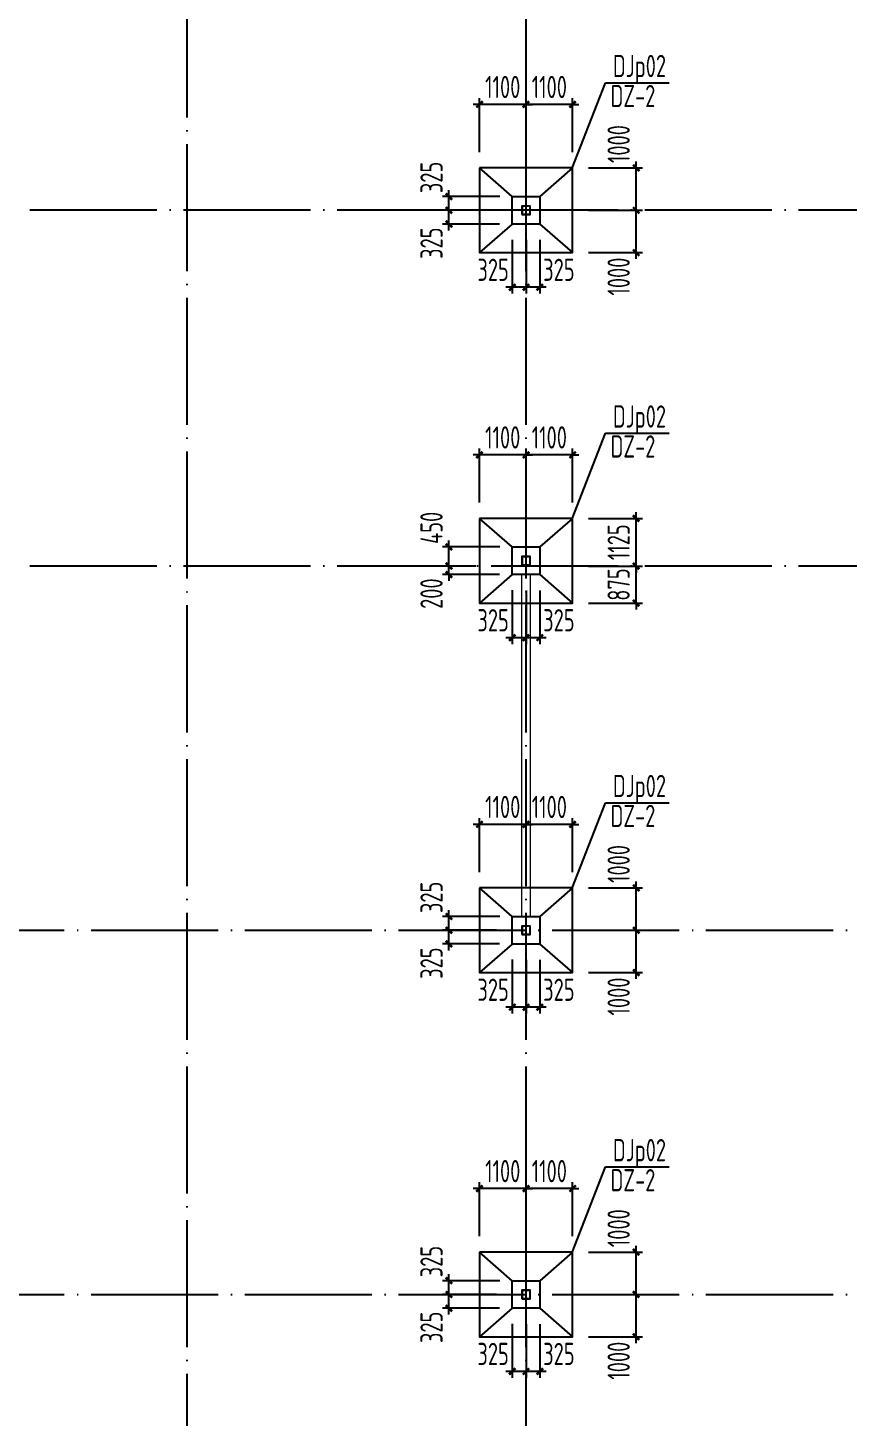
# Model space of a CAD drawing. Extents: x 899043 to 2598688, y -137197 to 211789.
# Drawn here: x 1147044 to 1166415, y 104652 to 137461 of the extents above; entities that cross this region are included whole.
import ezdxf

# ---------------------------------------------------------------- set-up
doc = ezdxf.new("R2010")
doc.units = 0
doc.header["$LTSCALE"] = 1500
doc.header["$MEASUREMENT"] = 0
doc.linetypes.add('DOTE', pattern=[2.42, 2, -0.2, 0.02, -0.2])
for name, color, linetype in [('AXIS', 3, 'Continuous'), ('BASE', 7, 'Continuous'), ('BASE_DIM', 3, 'Continuous'), ('BASE_NUM', 7, 'Continuous'), ('BASE_TEXT', 7, 'Continuous'), ('DIM', 3, 'Continuous'), ('M_Prof', 2, 'Continuous')]:
    doc.layers.add(name, color=color, linetype=linetype)
doc.layers.add('钢板标注', color=9, linetype='Continuous', lineweight=18)
doc.styles.add('TSSD_Dimension', font='Tssdeng.shx', dxfattribs={"width": 0.7, "bigfont": 'hztxt.shx'})
doc.styles.add('TSSD_Label', font='Tssdeng.shx', dxfattribs={"width": 0.7, "bigfont": 'hztxt.shx'})
doc.dimstyles.new('TSSD_150_150', dxfattribs={"dimtxt": 525, "dimasz": 150, "dimexe": 150, "dimexo": 375, "dimgap": 150, "dimtad": 1, "dimdec": 0, "dimzin": 0, "dimdsep": 46, "dimtxsty": 'TSSD_Dimension', "dimblk": 'ARCHTICK', "dimblk1": 'ARCHTICK', "dimblk2": 'ARCHTICK', "dimcen": 0, "dimdle": 150, "dimclrt": 7, "dimadec": 0, "dimazin": 0, "dimtfac": 1, "dimtdec": 0, "dimtix": 1, "dimtmove": 2, "dimatfit": 3, "dimfxl": 0, "dimtolj": 1, "dimtzin": 0, "dimarcsym": 0})

# ---------------------------------------------------------------- blocks, each defined once
blk = doc.blocks.new('A$C5AF141BB')
at = {"layer": 'AXIS', "color": 253, "linetype": 'DOTE'}
for p, q in [((8000, -5247.5), (8000, 123526.9)), ((16000, -5247.5), (16000, 123526.9)), ((36323.2, 94200), (-26941.1, 94200)), ((36323.2, 85800), (-26941.1, 85800)), ((-26941.1, 77200), (36323.2, 77200)), ((-26941.1, 68600), (36323.2, 68600))]:
    blk.add_line(p, q, dxfattribs=at)
blk = doc.blocks.new('A$C0BB32EA6')
at = {"layer": 'M_Prof'}
for points in [[(37900, -25300), (38100, -25300), (38100, -25100), (37900, -25100)], [(37906, -25294), (38094, -25294), (38094, -25106), (37906, -25106)], [(37900, -33575), (38100, -33575), (38100, -33375), (37900, -33375)], [(37906, -33569), (38094, -33569), (38094, -33381), (37906, -33381)], [(37900, -42300), (38100, -42300), (38100, -42100), (37900, -42100)], [(37906, -42294), (38094, -42294), (38094, -42106), (37906, -42106)], [(37900, -50900), (38100, -50900), (38100, -50700), (37900, -50700)], [(37906, -50894), (38094, -50894), (38094, -50706), (37906, -50706)]]:
    blk.add_lwpolyline(points, close=True, dxfattribs=at)
blk = doc.blocks.new('A$C2EA612DB')
at = {"layer": 'M_Prof'}
for points in [[(-16100, 85465), (-15900, 85465), (-15900, 85665), (-16100, 85665)], [(-16094, 85471), (-15906, 85471), (-15906, 85659), (-16094, 85659)]]:
    blk.add_lwpolyline(points, close=True, dxfattribs=at)
blk.add_blockref('A$C0BB32EA6', (-54000, 110765), dxfattribs=at)
blk = doc.blocks.new('_ArchTick')
at = {"color": 0, "linetype": 'ByBlock', "const_width": 0.4}
blk.add_lwpolyline([(-0.5, -0.5), (0.5, 0.5)], dxfattribs=at)
blk = doc.blocks.new('*D1493')
at = {"layer": 'BASE_DIM', "color": 0, "lineweight": -2}
for p, q in [((1158808, 135651), (1158658, 135651)), ((1158808, 134526), (1158808, 135801)), ((1159908, 135651), (1158808, 135651)), ((1159908, 134526), (1159908, 135801)), ((1159908, 135651), (1160058, 135651))]:
    blk.add_line(p, q, dxfattribs=at)
at = {"layer": 'Defpoints', "color": 0}
for p in [(1158808, 135651), (1158808, 134151), (1159908, 134151)]:
    blk.add_point(p, dxfattribs=at)
at = {"layer": 'BASE_DIM', "color": 0, "lineweight": -2, "xscale": 150, "yscale": 150, "zscale": 150}
for p, rotation in [((1158808, 135651), 359.9999997668615), ((1159908, 135651), 179.9999997668616)]:
    blk.add_blockref('_ArchTick', p, dxfattribs=dict(at, rotation=rotation))
at = {"layer": 'BASE_DIM', "color": 7, "insert": (1159358, 136063), "char_height": 525, "attachment_point": 5, "rotation": 360, "style": 'TSSD_Dimension'}
blk.add_mtext('\\A1;1100', dxfattribs=at)
blk = doc.blocks.new('*D1494')
at = {"layer": 'BASE_DIM', "color": 0, "lineweight": -2}
for p, q in [((1157708, 135651), (1157558, 135651)), ((1157708, 134526), (1157708, 135801)), ((1158808, 135651), (1157708, 135651)), ((1158808, 134526), (1158808, 135801)), ((1158808, 135651), (1158958, 135651))]:
    blk.add_line(p, q, dxfattribs=at)
at = {"layer": 'Defpoints', "color": 0}
for p in [(1157708, 135651), (1157708, 134151), (1158808, 134151)]:
    blk.add_point(p, dxfattribs=at)
at = {"layer": 'BASE_DIM', "color": 0, "lineweight": -2, "xscale": 150, "yscale": 150, "zscale": 150}
for p, rotation in [((1157708, 135651), 359.9999997668494), ((1158808, 135651), 179.9999997668494)]:
    blk.add_blockref('_ArchTick', p, dxfattribs=dict(at, rotation=rotation))
at = {"layer": 'BASE_DIM', "color": 7, "insert": (1158258, 136063), "char_height": 525, "attachment_point": 5, "rotation": 360, "style": 'TSSD_Dimension'}
blk.add_mtext('\\A1;1100', dxfattribs=at)
blk = doc.blocks.new('*D1495')
at = {"layer": 'BASE_DIM', "color": 0, "lineweight": -2}
for p, q in [((1161408, 132001), (1161408, 133301)), ((1160283, 133151), (1161558, 133151)), ((1160283, 132151), (1161558, 132151))]:
    blk.add_line(p, q, dxfattribs=at)
at = {"layer": 'Defpoints', "color": 0}
for p in [(1159908, 133151), (1161408, 133151), (1159908, 132151)]:
    blk.add_point(p, dxfattribs=at)
at = {"layer": 'BASE_DIM', "color": 0, "lineweight": -2, "xscale": 150, "yscale": 150, "zscale": 150}
for p, rotation in [((1161408, 133151), 90), ((1161408, 132151), 270)]:
    blk.add_blockref('_ArchTick', p, dxfattribs=dict(at, rotation=rotation))
at = {"layer": 'BASE_DIM', "color": 7, "insert": (1160995, 131586), "char_height": 525, "attachment_point": 5, "rotation": 90, "style": 'TSSD_Dimension'}
blk.add_mtext('\\A1;1000', dxfattribs=at)
blk = doc.blocks.new('*D1496')
at = {"layer": 'BASE_DIM', "color": 0, "lineweight": -2}
for p, q in [((1161408, 133001), (1161408, 134301)), ((1160283, 134151), (1161558, 134151)), ((1160283, 133151), (1161558, 133151))]:
    blk.add_line(p, q, dxfattribs=at)
at = {"layer": 'Defpoints', "color": 0}
for p in [(1159908, 134151), (1161408, 134151), (1159908, 133151)]:
    blk.add_point(p, dxfattribs=at)
at = {"layer": 'BASE_DIM', "color": 0, "lineweight": -2, "xscale": 150, "yscale": 150, "zscale": 150}
for p, rotation in [((1161408, 134151), 90), ((1161408, 133151), 270)]:
    blk.add_blockref('_ArchTick', p, dxfattribs=dict(at, rotation=rotation))
at = {"layer": 'BASE_DIM', "color": 7, "insert": (1160995, 134715), "char_height": 525, "attachment_point": 5, "rotation": 90, "style": 'TSSD_Dimension'}
blk.add_mtext('\\A1;1000', dxfattribs=at)
blk = doc.blocks.new('*D1497')
at = {"layer": 'Defpoints', "color": 0}
for p in [(1158808, 132826), (1159133, 132826), (1158808, 131333)]:
    blk.add_point(p, dxfattribs=at)
at = {"layer": 'DIM', "color": 0, "lineweight": -2}
for p, q in [((1158808, 132451), (1158808, 131183)), ((1159133, 132451), (1159133, 131183)), ((1159283, 131333), (1158658, 131333))]:
    blk.add_line(p, q, dxfattribs=at)
at = {"layer": 'DIM', "color": 0, "lineweight": -2, "xscale": 150, "yscale": 150, "zscale": 150}
for p, rotation in [((1158808, 131333), 179.9999997732164), ((1159133, 131333), 359.9999997732164)]:
    blk.add_blockref('_ArchTick', p, dxfattribs=dict(at, rotation=rotation))
at = {"layer": 'DIM', "color": 7, "insert": (1159584, 131746), "char_height": 525, "attachment_point": 5, "rotation": 360, "style": 'TSSD_Dimension'}
blk.add_mtext('\\A1;325', dxfattribs=at)
blk = doc.blocks.new('*D1498')
at = {"layer": 'Defpoints', "color": 0}
for p in [(1158483, 132831), (1158808, 132826), (1158483, 131333)]:
    blk.add_point(p, dxfattribs=at)
at = {"layer": 'DIM', "color": 0, "lineweight": -2}
for p, q in [((1158483, 132456), (1158483, 131183)), ((1158808, 132451), (1158808, 131183)), ((1158958, 131333), (1158333, 131333))]:
    blk.add_line(p, q, dxfattribs=at)
at = {"layer": 'DIM', "color": 0, "lineweight": -2, "xscale": 150, "yscale": 150, "zscale": 150}
for p, rotation in [((1158483, 131333), 179.9999997732164), ((1158808, 131333), 359.9999997732164)]:
    blk.add_blockref('_ArchTick', p, dxfattribs=dict(at, rotation=rotation))
at = {"layer": 'DIM', "color": 7, "insert": (1158031, 131746), "char_height": 525, "attachment_point": 5, "rotation": 360, "style": 'TSSD_Dimension'}
blk.add_mtext('\\A1;325', dxfattribs=at)
blk = doc.blocks.new('*D1499')
at = {"layer": 'Defpoints', "color": 0}
for p in [(1156988, 133151), (1158483, 133151), (1158560, 132826)]:
    blk.add_point(p, dxfattribs=at)
at = {"layer": 'DIM', "color": 0, "lineweight": -2}
for p, q in [((1156988, 132676), (1156988, 133301)), ((1158108, 133151), (1156838, 133151)), ((1158185, 132826), (1156838, 132826))]:
    blk.add_line(p, q, dxfattribs=at)
at = {"layer": 'DIM', "color": 0, "lineweight": -2, "xscale": 150, "yscale": 150, "zscale": 150}
for p, rotation in [((1156988, 133151), 90), ((1156988, 132826), 270)]:
    blk.add_blockref('_ArchTick', p, dxfattribs=dict(at, rotation=rotation))
at = {"layer": 'DIM', "color": 7, "insert": (1156576, 132374), "char_height": 525, "attachment_point": 5, "rotation": 90, "style": 'TSSD_Dimension'}
blk.add_mtext('\\A1;325', dxfattribs=at)
blk = doc.blocks.new('*D1500')
at = {"layer": 'Defpoints', "color": 0}
for p in [(1156988, 133476), (1158561, 133476), (1158483, 133151)]:
    blk.add_point(p, dxfattribs=at)
at = {"layer": 'DIM', "color": 0, "lineweight": -2}
for p, q in [((1156988, 133001), (1156988, 133626)), ((1158186, 133476), (1156838, 133476)), ((1158108, 133151), (1156838, 133151))]:
    blk.add_line(p, q, dxfattribs=at)
at = {"layer": 'DIM', "color": 0, "lineweight": -2, "xscale": 150, "yscale": 150, "zscale": 150}
for p, rotation in [((1156988, 133476), 90), ((1156988, 133151), 270)]:
    blk.add_blockref('_ArchTick', p, dxfattribs=dict(at, rotation=rotation))
at = {"layer": 'DIM', "color": 7, "insert": (1156576, 133927), "char_height": 525, "attachment_point": 5, "rotation": 90, "style": 'TSSD_Dimension'}
blk.add_mtext('\\A1;325', dxfattribs=at)
blk = doc.blocks.new('*D1453')
at = {"layer": 'BASE_DIM', "color": 0, "lineweight": -2}
for p, q in [((1158808, 127376), (1158658, 127376)), ((1158808, 126251), (1158808, 127526)), ((1159908, 127376), (1158808, 127376)), ((1159908, 126251), (1159908, 127526)), ((1159908, 127376), (1160058, 127376))]:
    blk.add_line(p, q, dxfattribs=at)
at = {"layer": 'Defpoints', "color": 0}
for p in [(1158808, 127376), (1158808, 125876), (1159908, 125876)]:
    blk.add_point(p, dxfattribs=at)
at = {"layer": 'BASE_DIM', "color": 0, "lineweight": -2, "xscale": 150, "yscale": 150, "zscale": 150}
for p, rotation in [((1158808, 127376), 359.9999997668615), ((1159908, 127376), 179.9999997668616)]:
    blk.add_blockref('_ArchTick', p, dxfattribs=dict(at, rotation=rotation))
at = {"layer": 'BASE_DIM', "color": 7, "insert": (1159358, 127788), "char_height": 525, "attachment_point": 5, "rotation": 360, "style": 'TSSD_Dimension'}
blk.add_mtext('\\A1;1100', dxfattribs=at)
blk = doc.blocks.new('*D1454')
at = {"layer": 'BASE_DIM', "color": 0, "lineweight": -2}
for p, q in [((1157708, 127376), (1157558, 127376)), ((1157708, 126251), (1157708, 127526)), ((1158808, 127376), (1157708, 127376)), ((1158808, 126251), (1158808, 127526)), ((1158808, 127376), (1158958, 127376))]:
    blk.add_line(p, q, dxfattribs=at)
at = {"layer": 'Defpoints', "color": 0}
for p in [(1157708, 127376), (1157708, 125876), (1158808, 125876)]:
    blk.add_point(p, dxfattribs=at)
at = {"layer": 'BASE_DIM', "color": 0, "lineweight": -2, "xscale": 150, "yscale": 150, "zscale": 150}
for p, rotation in [((1157708, 127376), 359.9999997668494), ((1158808, 127376), 179.9999997668494)]:
    blk.add_blockref('_ArchTick', p, dxfattribs=dict(at, rotation=rotation))
at = {"layer": 'BASE_DIM', "color": 7, "insert": (1158258, 127788), "char_height": 525, "attachment_point": 5, "rotation": 360, "style": 'TSSD_Dimension'}
blk.add_mtext('\\A1;1100', dxfattribs=at)
blk = doc.blocks.new('*D1455')
at = {"layer": 'BASE_DIM', "color": 0, "lineweight": -2}
for p, q in [((1160283, 124751), (1161558, 124751)), ((1161408, 124751), (1161408, 124901)), ((1161408, 123876), (1161408, 124751)), ((1160283, 123876), (1161558, 123876)), ((1161408, 123876), (1161408, 123726))]:
    blk.add_line(p, q, dxfattribs=at)
at = {"layer": 'Defpoints', "color": 0}
for p in [(1159908, 124751), (1161408, 124751), (1159908, 123876)]:
    blk.add_point(p, dxfattribs=at)
at = {"layer": 'BASE_DIM', "color": 0, "lineweight": -2, "xscale": 150, "yscale": 150, "zscale": 150}
for p, rotation in [((1161408, 124751), 270), ((1161408, 123876), 90)]:
    blk.add_blockref('_ArchTick', p, dxfattribs=dict(at, rotation=rotation))
at = {"layer": 'BASE_DIM', "color": 7, "insert": (1160995, 124313), "char_height": 525, "attachment_point": 5, "rotation": 90, "style": 'TSSD_Dimension'}
blk.add_mtext('\\A1;875', dxfattribs=at)
blk = doc.blocks.new('*D1456')
at = {"layer": 'BASE_DIM', "color": 0, "lineweight": -2}
for p, q in [((1161408, 125876), (1161408, 126026)), ((1160283, 125876), (1161558, 125876)), ((1161408, 124751), (1161408, 125876)), ((1160283, 124751), (1161558, 124751)), ((1161408, 124751), (1161408, 124601))]:
    blk.add_line(p, q, dxfattribs=at)
at = {"layer": 'Defpoints', "color": 0}
for p in [(1159908, 125876), (1161408, 125876), (1159908, 124751)]:
    blk.add_point(p, dxfattribs=at)
at = {"layer": 'BASE_DIM', "color": 0, "lineweight": -2, "xscale": 150, "yscale": 150, "zscale": 150}
for p, rotation in [((1161408, 125876), 270), ((1161408, 124751), 90)]:
    blk.add_blockref('_ArchTick', p, dxfattribs=dict(at, rotation=rotation))
at = {"layer": 'BASE_DIM', "color": 7, "insert": (1160995, 125313), "char_height": 525, "attachment_point": 5, "rotation": 90, "style": 'TSSD_Dimension'}
blk.add_mtext('\\A1;1125', dxfattribs=at)
blk = doc.blocks.new('*D1457')
at = {"layer": 'Defpoints', "color": 0}
for p in [(1158808, 124551), (1159133, 124551), (1158808, 123058)]:
    blk.add_point(p, dxfattribs=at)
at = {"layer": 'DIM', "color": 0, "lineweight": -2}
for p, q in [((1158808, 124176), (1158808, 122908)), ((1159133, 124176), (1159133, 122908)), ((1159283, 123058), (1158658, 123058))]:
    blk.add_line(p, q, dxfattribs=at)
at = {"layer": 'DIM', "color": 0, "lineweight": -2, "xscale": 150, "yscale": 150, "zscale": 150}
for p, rotation in [((1158808, 123058), 179.9999997732164), ((1159133, 123058), 359.9999997732164)]:
    blk.add_blockref('_ArchTick', p, dxfattribs=dict(at, rotation=rotation))
at = {"layer": 'DIM', "color": 7, "insert": (1159584, 123471), "char_height": 525, "attachment_point": 5, "rotation": 360, "style": 'TSSD_Dimension'}
blk.add_mtext('\\A1;325', dxfattribs=at)
blk = doc.blocks.new('*D1458')
at = {"layer": 'Defpoints', "color": 0}
for p in [(1158483, 124556), (1158808, 124551), (1158483, 123058)]:
    blk.add_point(p, dxfattribs=at)
at = {"layer": 'DIM', "color": 0, "lineweight": -2}
for p, q in [((1158483, 124181), (1158483, 122908)), ((1158808, 124176), (1158808, 122908)), ((1158958, 123058), (1158333, 123058))]:
    blk.add_line(p, q, dxfattribs=at)
at = {"layer": 'DIM', "color": 0, "lineweight": -2, "xscale": 150, "yscale": 150, "zscale": 150}
for p, rotation in [((1158483, 123058), 179.9999997732164), ((1158808, 123058), 359.9999997732164)]:
    blk.add_blockref('_ArchTick', p, dxfattribs=dict(at, rotation=rotation))
at = {"layer": 'DIM', "color": 7, "insert": (1158031, 123471), "char_height": 525, "attachment_point": 5, "rotation": 360, "style": 'TSSD_Dimension'}
blk.add_mtext('\\A1;325', dxfattribs=at)
blk = doc.blocks.new('*D1459')
at = {"layer": 'Defpoints', "color": 0}
for p in [(1156988, 124751), (1158009, 124751), (1158560, 124551)]:
    blk.add_point(p, dxfattribs=at)
at = {"layer": 'DIM', "color": 0, "lineweight": -2}
for p, q in [((1157634, 124751), (1156838, 124751)), ((1156988, 124751), (1156988, 124901)), ((1156988, 124551), (1156988, 124751)), ((1158185, 124551), (1156838, 124551)), ((1156988, 124551), (1156988, 124401))]:
    blk.add_line(p, q, dxfattribs=at)
at = {"layer": 'DIM', "color": 0, "lineweight": -2, "xscale": 150, "yscale": 150, "zscale": 150}
for p, rotation in [((1156988, 124751), 270), ((1156988, 124551), 90)]:
    blk.add_blockref('_ArchTick', p, dxfattribs=dict(at, rotation=rotation))
at = {"layer": 'DIM', "color": 7, "insert": (1156576, 124099), "char_height": 525, "attachment_point": 5, "rotation": 90, "style": 'TSSD_Dimension'}
blk.add_mtext('\\A1;200', dxfattribs=at)
blk = doc.blocks.new('*D1460')
at = {"layer": 'Defpoints', "color": 0}
for p in [(1156988, 125201), (1158561, 125201), (1158009, 124751)]:
    blk.add_point(p, dxfattribs=at)
at = {"layer": 'DIM', "color": 0, "lineweight": -2}
for p, q in [((1156988, 124601), (1156988, 125351)), ((1158186, 125201), (1156838, 125201)), ((1157634, 124751), (1156838, 124751))]:
    blk.add_line(p, q, dxfattribs=at)
at = {"layer": 'DIM', "color": 0, "lineweight": -2, "xscale": 150, "yscale": 150, "zscale": 150}
for p, rotation in [((1156988, 125201), 90), ((1156988, 124751), 270)]:
    blk.add_blockref('_ArchTick', p, dxfattribs=dict(at, rotation=rotation))
at = {"layer": 'DIM', "color": 7, "insert": (1156576, 125652), "char_height": 525, "attachment_point": 5, "rotation": 90, "style": 'TSSD_Dimension'}
blk.add_mtext('\\A1;450', dxfattribs=at)
blk = doc.blocks.new('*D1409')
at = {"layer": 'BASE_DIM', "color": 0, "lineweight": -2}
for p, q in [((1158808, 117526), (1158808, 118801)), ((1159908, 117526), (1159908, 118801)), ((1158808, 118651), (1158658, 118651)), ((1159908, 118651), (1158808, 118651)), ((1159908, 118651), (1160058, 118651))]:
    blk.add_line(p, q, dxfattribs=at)
at = {"layer": 'Defpoints', "color": 0}
for p in [(1158808, 118651), (1158808, 117151), (1159908, 117151)]:
    blk.add_point(p, dxfattribs=at)
at = {"layer": 'BASE_DIM', "color": 0, "lineweight": -2, "xscale": 150, "yscale": 150, "zscale": 150}
for p, rotation in [((1158808, 118651), 359.9999997668615), ((1159908, 118651), 179.9999997668616)]:
    blk.add_blockref('_ArchTick', p, dxfattribs=dict(at, rotation=rotation))
at = {"layer": 'BASE_DIM', "color": 7, "insert": (1159358, 119063), "char_height": 525, "attachment_point": 5, "rotation": 360, "style": 'TSSD_Dimension'}
blk.add_mtext('\\A1;1100', dxfattribs=at)
blk = doc.blocks.new('*D1410')
at = {"layer": 'BASE_DIM', "color": 0, "lineweight": -2}
for p, q in [((1157708, 117526), (1157708, 118801)), ((1158808, 117526), (1158808, 118801)), ((1157708, 118651), (1157558, 118651)), ((1158808, 118651), (1157708, 118651)), ((1158808, 118651), (1158958, 118651))]:
    blk.add_line(p, q, dxfattribs=at)
at = {"layer": 'Defpoints', "color": 0}
for p in [(1157708, 118651), (1157708, 117151), (1158808, 117151)]:
    blk.add_point(p, dxfattribs=at)
at = {"layer": 'BASE_DIM', "color": 0, "lineweight": -2, "xscale": 150, "yscale": 150, "zscale": 150}
for p, rotation in [((1157708, 118651), 359.9999997668494), ((1158808, 118651), 179.9999997668494)]:
    blk.add_blockref('_ArchTick', p, dxfattribs=dict(at, rotation=rotation))
at = {"layer": 'BASE_DIM', "color": 7, "insert": (1158258, 119063), "char_height": 525, "attachment_point": 5, "rotation": 360, "style": 'TSSD_Dimension'}
blk.add_mtext('\\A1;1100', dxfattribs=at)
blk = doc.blocks.new('*D1411')
at = {"layer": 'BASE_DIM', "color": 0, "lineweight": -2}
for p, q in [((1160283, 116151), (1161558, 116151)), ((1161408, 115001), (1161408, 116301)), ((1160283, 115151), (1161558, 115151))]:
    blk.add_line(p, q, dxfattribs=at)
at = {"layer": 'Defpoints', "color": 0}
for p in [(1159908, 116151), (1161408, 116151), (1159908, 115151)]:
    blk.add_point(p, dxfattribs=at)
at = {"layer": 'BASE_DIM', "color": 0, "lineweight": -2, "xscale": 150, "yscale": 150, "zscale": 150}
for p, rotation in [((1161408, 116151), 90), ((1161408, 115151), 270)]:
    blk.add_blockref('_ArchTick', p, dxfattribs=dict(at, rotation=rotation))
at = {"layer": 'BASE_DIM', "color": 7, "insert": (1160995, 114586), "char_height": 525, "attachment_point": 5, "rotation": 90, "style": 'TSSD_Dimension'}
blk.add_mtext('\\A1;1000', dxfattribs=at)
blk = doc.blocks.new('*D1412')
at = {"layer": 'BASE_DIM', "color": 0, "lineweight": -2}
for p, q in [((1160283, 117151), (1161558, 117151)), ((1161408, 116001), (1161408, 117301)), ((1160283, 116151), (1161558, 116151))]:
    blk.add_line(p, q, dxfattribs=at)
at = {"layer": 'Defpoints', "color": 0}
for p in [(1159908, 117151), (1161408, 117151), (1159908, 116151)]:
    blk.add_point(p, dxfattribs=at)
at = {"layer": 'BASE_DIM', "color": 0, "lineweight": -2, "xscale": 150, "yscale": 150, "zscale": 150}
for p, rotation in [((1161408, 117151), 90), ((1161408, 116151), 270)]:
    blk.add_blockref('_ArchTick', p, dxfattribs=dict(at, rotation=rotation))
at = {"layer": 'BASE_DIM', "color": 7, "insert": (1160995, 117715), "char_height": 525, "attachment_point": 5, "rotation": 90, "style": 'TSSD_Dimension'}
blk.add_mtext('\\A1;1000', dxfattribs=at)
blk = doc.blocks.new('*D1413')
at = {"layer": 'Defpoints', "color": 0}
for p in [(1158808, 115826), (1159133, 115826), (1158808, 114333)]:
    blk.add_point(p, dxfattribs=at)
at = {"layer": 'DIM', "color": 0, "lineweight": -2}
for p, q in [((1158808, 115451), (1158808, 114183)), ((1159133, 115451), (1159133, 114183)), ((1159283, 114333), (1158658, 114333))]:
    blk.add_line(p, q, dxfattribs=at)
at = {"layer": 'DIM', "color": 0, "lineweight": -2, "xscale": 150, "yscale": 150, "zscale": 150}
for p, rotation in [((1158808, 114333), 179.9999997732164), ((1159133, 114333), 359.9999997732164)]:
    blk.add_blockref('_ArchTick', p, dxfattribs=dict(at, rotation=rotation))
at = {"layer": 'DIM', "color": 7, "insert": (1159584, 114746), "char_height": 525, "attachment_point": 5, "rotation": 360, "style": 'TSSD_Dimension'}
blk.add_mtext('\\A1;325', dxfattribs=at)
blk = doc.blocks.new('*D1414')
at = {"layer": 'Defpoints', "color": 0}
for p in [(1158483, 115831), (1158808, 115826), (1158483, 114333)]:
    blk.add_point(p, dxfattribs=at)
at = {"layer": 'DIM', "color": 0, "lineweight": -2}
for p, q in [((1158483, 115456), (1158483, 114183)), ((1158808, 115451), (1158808, 114183)), ((1158958, 114333), (1158333, 114333))]:
    blk.add_line(p, q, dxfattribs=at)
at = {"layer": 'DIM', "color": 0, "lineweight": -2, "xscale": 150, "yscale": 150, "zscale": 150}
for p, rotation in [((1158483, 114333), 179.9999997732164), ((1158808, 114333), 359.9999997732164)]:
    blk.add_blockref('_ArchTick', p, dxfattribs=dict(at, rotation=rotation))
at = {"layer": 'DIM', "color": 7, "insert": (1158031, 114746), "char_height": 525, "attachment_point": 5, "rotation": 360, "style": 'TSSD_Dimension'}
blk.add_mtext('\\A1;325', dxfattribs=at)
blk = doc.blocks.new('*D1415')
at = {"layer": 'Defpoints', "color": 0}
for p in [(1156988, 116151), (1158483, 116151), (1158560, 115826)]:
    blk.add_point(p, dxfattribs=at)
at = {"layer": 'DIM', "color": 0, "lineweight": -2}
for p, q in [((1158108, 116151), (1156838, 116151)), ((1156988, 115676), (1156988, 116301)), ((1158185, 115826), (1156838, 115826))]:
    blk.add_line(p, q, dxfattribs=at)
at = {"layer": 'DIM', "color": 0, "lineweight": -2, "xscale": 150, "yscale": 150, "zscale": 150}
for p, rotation in [((1156988, 116151), 90), ((1156988, 115826), 270)]:
    blk.add_blockref('_ArchTick', p, dxfattribs=dict(at, rotation=rotation))
at = {"layer": 'DIM', "color": 7, "insert": (1156576, 115374), "char_height": 525, "attachment_point": 5, "rotation": 90, "style": 'TSSD_Dimension'}
blk.add_mtext('\\A1;325', dxfattribs=at)
blk = doc.blocks.new('*D1416')
at = {"layer": 'Defpoints', "color": 0}
for p in [(1156988, 116476), (1158561, 116476), (1158483, 116151)]:
    blk.add_point(p, dxfattribs=at)
at = {"layer": 'DIM', "color": 0, "lineweight": -2}
for p, q in [((1158186, 116476), (1156838, 116476)), ((1156988, 116001), (1156988, 116626)), ((1158108, 116151), (1156838, 116151))]:
    blk.add_line(p, q, dxfattribs=at)
at = {"layer": 'DIM', "color": 0, "lineweight": -2, "xscale": 150, "yscale": 150, "zscale": 150}
for p, rotation in [((1156988, 116476), 90), ((1156988, 116151), 270)]:
    blk.add_blockref('_ArchTick', p, dxfattribs=dict(at, rotation=rotation))
at = {"layer": 'DIM', "color": 7, "insert": (1156576, 116927), "char_height": 525, "attachment_point": 5, "rotation": 90, "style": 'TSSD_Dimension'}
blk.add_mtext('\\A1;325', dxfattribs=at)
blk = doc.blocks.new('*D1425')
at = {"layer": 'BASE_DIM', "color": 0, "lineweight": -2}
for p, q in [((1158808, 110051), (1158658, 110051)), ((1158808, 108926), (1158808, 110201)), ((1159908, 110051), (1158808, 110051)), ((1159908, 108926), (1159908, 110201)), ((1159908, 110051), (1160058, 110051))]:
    blk.add_line(p, q, dxfattribs=at)
at = {"layer": 'Defpoints', "color": 0}
for p in [(1158808, 110051), (1158808, 108551), (1159908, 108551)]:
    blk.add_point(p, dxfattribs=at)
at = {"layer": 'BASE_DIM', "color": 0, "lineweight": -2, "xscale": 150, "yscale": 150, "zscale": 150}
for p, rotation in [((1158808, 110051), 359.9999997668615), ((1159908, 110051), 179.9999997668616)]:
    blk.add_blockref('_ArchTick', p, dxfattribs=dict(at, rotation=rotation))
at = {"layer": 'BASE_DIM', "color": 7, "insert": (1159358, 110463), "char_height": 525, "attachment_point": 5, "rotation": 360, "style": 'TSSD_Dimension'}
blk.add_mtext('\\A1;1100', dxfattribs=at)
blk = doc.blocks.new('*D1426')
at = {"layer": 'BASE_DIM', "color": 0, "lineweight": -2}
for p, q in [((1157708, 110051), (1157558, 110051)), ((1157708, 108926), (1157708, 110201)), ((1158808, 110051), (1157708, 110051)), ((1158808, 108926), (1158808, 110201)), ((1158808, 110051), (1158958, 110051))]:
    blk.add_line(p, q, dxfattribs=at)
at = {"layer": 'Defpoints', "color": 0}
for p in [(1157708, 110051), (1157708, 108551), (1158808, 108551)]:
    blk.add_point(p, dxfattribs=at)
at = {"layer": 'BASE_DIM', "color": 0, "lineweight": -2, "xscale": 150, "yscale": 150, "zscale": 150}
for p, rotation in [((1157708, 110051), 359.9999997668494), ((1158808, 110051), 179.9999997668494)]:
    blk.add_blockref('_ArchTick', p, dxfattribs=dict(at, rotation=rotation))
at = {"layer": 'BASE_DIM', "color": 7, "insert": (1158258, 110463), "char_height": 525, "attachment_point": 5, "rotation": 360, "style": 'TSSD_Dimension'}
blk.add_mtext('\\A1;1100', dxfattribs=at)
blk = doc.blocks.new('*D1427')
at = {"layer": 'BASE_DIM', "color": 0, "lineweight": -2}
for p, q in [((1161408, 106401), (1161408, 107701)), ((1160283, 107551), (1161558, 107551)), ((1160283, 106551), (1161558, 106551))]:
    blk.add_line(p, q, dxfattribs=at)
at = {"layer": 'Defpoints', "color": 0}
for p in [(1159908, 107551), (1161408, 107551), (1159908, 106551)]:
    blk.add_point(p, dxfattribs=at)
at = {"layer": 'BASE_DIM', "color": 0, "lineweight": -2, "xscale": 150, "yscale": 150, "zscale": 150}
for p, rotation in [((1161408, 107551), 90), ((1161408, 106551), 270)]:
    blk.add_blockref('_ArchTick', p, dxfattribs=dict(at, rotation=rotation))
at = {"layer": 'BASE_DIM', "color": 7, "insert": (1160995, 105986), "char_height": 525, "attachment_point": 5, "rotation": 90, "style": 'TSSD_Dimension'}
blk.add_mtext('\\A1;1000', dxfattribs=at)
blk = doc.blocks.new('*D1428')
at = {"layer": 'BASE_DIM', "color": 0, "lineweight": -2}
for p, q in [((1161408, 107401), (1161408, 108701)), ((1160283, 108551), (1161558, 108551)), ((1160283, 107551), (1161558, 107551))]:
    blk.add_line(p, q, dxfattribs=at)
at = {"layer": 'Defpoints', "color": 0}
for p in [(1159908, 108551), (1161408, 108551), (1159908, 107551)]:
    blk.add_point(p, dxfattribs=at)
at = {"layer": 'BASE_DIM', "color": 0, "lineweight": -2, "xscale": 150, "yscale": 150, "zscale": 150}
for p, rotation in [((1161408, 108551), 90), ((1161408, 107551), 270)]:
    blk.add_blockref('_ArchTick', p, dxfattribs=dict(at, rotation=rotation))
at = {"layer": 'BASE_DIM', "color": 7, "insert": (1160995, 109115), "char_height": 525, "attachment_point": 5, "rotation": 90, "style": 'TSSD_Dimension'}
blk.add_mtext('\\A1;1000', dxfattribs=at)
blk = doc.blocks.new('*D1429')
at = {"layer": 'Defpoints', "color": 0}
for p in [(1158808, 107226), (1159133, 107226), (1158808, 105733)]:
    blk.add_point(p, dxfattribs=at)
at = {"layer": 'DIM', "color": 0, "lineweight": -2}
for p, q in [((1158808, 106851), (1158808, 105583)), ((1159133, 106851), (1159133, 105583)), ((1159283, 105733), (1158658, 105733))]:
    blk.add_line(p, q, dxfattribs=at)
at = {"layer": 'DIM', "color": 0, "lineweight": -2, "xscale": 150, "yscale": 150, "zscale": 150}
for p, rotation in [((1158808, 105733), 179.9999997732164), ((1159133, 105733), 359.9999997732164)]:
    blk.add_blockref('_ArchTick', p, dxfattribs=dict(at, rotation=rotation))
at = {"layer": 'DIM', "color": 7, "insert": (1159584, 106146), "char_height": 525, "attachment_point": 5, "rotation": 360, "style": 'TSSD_Dimension'}
blk.add_mtext('\\A1;325', dxfattribs=at)
blk = doc.blocks.new('*D1430')
at = {"layer": 'Defpoints', "color": 0}
for p in [(1158483, 107231), (1158808, 107226), (1158483, 105733)]:
    blk.add_point(p, dxfattribs=at)
at = {"layer": 'DIM', "color": 0, "lineweight": -2}
for p, q in [((1158483, 106856), (1158483, 105583)), ((1158808, 106851), (1158808, 105583)), ((1158958, 105733), (1158333, 105733))]:
    blk.add_line(p, q, dxfattribs=at)
at = {"layer": 'DIM', "color": 0, "lineweight": -2, "xscale": 150, "yscale": 150, "zscale": 150}
for p, rotation in [((1158483, 105733), 179.9999997732164), ((1158808, 105733), 359.9999997732164)]:
    blk.add_blockref('_ArchTick', p, dxfattribs=dict(at, rotation=rotation))
at = {"layer": 'DIM', "color": 7, "insert": (1158031, 106146), "char_height": 525, "attachment_point": 5, "rotation": 360, "style": 'TSSD_Dimension'}
blk.add_mtext('\\A1;325', dxfattribs=at)
blk = doc.blocks.new('*D1431')
at = {"layer": 'Defpoints', "color": 0}
for p in [(1156988, 107551), (1158483, 107551), (1158560, 107226)]:
    blk.add_point(p, dxfattribs=at)
at = {"layer": 'DIM', "color": 0, "lineweight": -2}
for p, q in [((1156988, 107076), (1156988, 107701)), ((1158108, 107551), (1156838, 107551)), ((1158185, 107226), (1156838, 107226))]:
    blk.add_line(p, q, dxfattribs=at)
at = {"layer": 'DIM', "color": 0, "lineweight": -2, "xscale": 150, "yscale": 150, "zscale": 150}
for p, rotation in [((1156988, 107551), 90), ((1156988, 107226), 270)]:
    blk.add_blockref('_ArchTick', p, dxfattribs=dict(at, rotation=rotation))
at = {"layer": 'DIM', "color": 7, "insert": (1156576, 106774), "char_height": 525, "attachment_point": 5, "rotation": 90, "style": 'TSSD_Dimension'}
blk.add_mtext('\\A1;325', dxfattribs=at)
blk = doc.blocks.new('*D1432')
at = {"layer": 'Defpoints', "color": 0}
for p in [(1156988, 107876), (1158561, 107876), (1158483, 107551)]:
    blk.add_point(p, dxfattribs=at)
at = {"layer": 'DIM', "color": 0, "lineweight": -2}
for p, q in [((1156988, 107401), (1156988, 108026)), ((1158186, 107876), (1156838, 107876)), ((1158108, 107551), (1156838, 107551))]:
    blk.add_line(p, q, dxfattribs=at)
at = {"layer": 'DIM', "color": 0, "lineweight": -2, "xscale": 150, "yscale": 150, "zscale": 150}
for p, rotation in [((1156988, 107876), 90), ((1156988, 107551), 270)]:
    blk.add_blockref('_ArchTick', p, dxfattribs=dict(at, rotation=rotation))
at = {"layer": 'DIM', "color": 7, "insert": (1156576, 108327), "char_height": 525, "attachment_point": 5, "rotation": 90, "style": 'TSSD_Dimension'}
blk.add_mtext('\\A1;325', dxfattribs=at)

msp = doc.modelspace()

# ---------------------------------------------------------------- linework, layer by layer
at = {"layer": 'BASE'}
for p, q in [((1158482.8, 133475.6), (1157707.8, 134150.6)), ((1159907.8, 134150.6), (1159132.8, 133475.6)), ((1158482.8, 132825.6), (1157707.8, 132150.6)), ((1159132.8, 132825.6), (1159907.8, 132150.6)), ((1158482.8, 125200.6), (1157707.8, 125875.6)), ((1159907.8, 125875.6), (1159132.8, 125200.6)), ((1158482.8, 124550.6), (1157707.8, 123875.6)), ((1159132.8, 124550.6), (1159907.8, 123875.6)), ((1158482.8, 116475.6), (1157707.8, 117150.6)), ((1159907.8, 117150.6), (1159132.8, 116475.6)), ((1158482.8, 115825.6), (1157707.8, 115150.6)), ((1159132.8, 115825.6), (1159907.8, 115150.6)), ((1158482.8, 107875.6), (1157707.8, 108550.6)), ((1159907.8, 108550.6), (1159132.8, 107875.6)), ((1158482.8, 107225.6), (1157707.8, 106550.6)), ((1159132.8, 107225.6), (1159907.8, 106550.6))]:
    msp.add_line(p, q, dxfattribs=at)
for points in [[(1157707.8, 134150.6), (1157707.8, 132150.6), (1159907.8, 132150.6), (1159907.8, 134150.6)], [(1158482.8, 132825.6), (1158482.8, 133475.6), (1159132.8, 133475.6), (1159132.8, 132825.6)], [(1157707.8, 125875.6), (1157707.8, 123875.6), (1159907.8, 123875.6), (1159907.8, 125875.6)], [(1158482.8, 124550.6), (1158482.8, 125200.6), (1159132.8, 125200.6), (1159132.8, 124550.6)], [(1157707.8, 117150.6), (1157707.8, 115150.6), (1159907.8, 115150.6), (1159907.8, 117150.6)], [(1158482.8, 115825.6), (1158482.8, 116475.6), (1159132.8, 116475.6), (1159132.8, 115825.6)], [(1157707.8, 108550.6), (1157707.8, 106550.6), (1159907.8, 106550.6), (1159907.8, 108550.6)], [(1158482.8, 107225.6), (1158482.8, 107875.6), (1159132.8, 107875.6), (1159132.8, 107225.6)]]:
    msp.add_lwpolyline(points, close=True, dxfattribs=at)
at = {"layer": 'BASE_TEXT'}
for p, q in [((1159900.5, 134144.2), (1160681.7, 136162.7)), ((1160681.7, 136162.7), (1162187.9, 136162.7)), ((1159900.5, 125869.2), (1160681.7, 127887.7)), ((1160681.7, 127887.7), (1162187.9, 127887.7)), ((1159900.5, 117144.2), (1160681.7, 119162.7)), ((1160681.7, 119162.7), (1162187.9, 119162.7)), ((1159900.5, 108544.2), (1160681.7, 110562.7)), ((1160681.7, 110562.7), (1162187.9, 110562.7))]:
    msp.add_line(p, q, dxfattribs=at)
at = {"layer": '钢板标注', "color": 4, "linetype": 'ByBlock'}
for p, q in [((1158707.8, 116475.6), (1158707.8, 124550.6)), ((1158907.8, 124550.6), (1158907.8, 116475.6))]:
    msp.add_line(p, q, dxfattribs=at)

# ---------------------------------------------------------------- block references
at = {"layer": 'AXIS'}
for name, p in [('A$C5AF141BB', (1142807.8, 38950.6)), ('A$C2EA612DB', (1174807.8, 47585.6))]:
    msp.add_blockref(name, p, dxfattribs=at)

# ---------------------------------------------------------------- texts
at = {"layer": 'BASE_NUM', "style": 'TSSD_Label', "width": 0.7}
for s, p in [('DJp02', (1160859.2, 136295.3)), ('DZ-2', (1160803.4, 135586.9)), ('DJp02', (1160859.2, 128020.3)), ('DZ-2', (1160803.4, 127311.9)), ('DJp02', (1160859.2, 119295.3)), ('DZ-2', (1160803.4, 118586.9)), ('DJp02', (1160859.2, 110695.3)), ('DZ-2', (1160803.4, 109986.9))]:
    msp.add_text(s, height=525, dxfattribs=at).set_placement(p)

# ---------------------------------------------------------------- dimensions: what is measured, and where the dimension line sits
at = {"layer": 'BASE_DIM'}
for p1, p2, picture, middle in [((1158807.8, 134150.6), (1157707.8, 134150.6), '*D1494', (1158257.8, 136063.1)), ((1159907.8, 134150.6), (1158807.8, 134150.6), '*D1493', (1159357.8, 136063.1)), ((1158807.8, 125875.6), (1157707.8, 125875.6), '*D1454', (1158257.8, 127788.1)), ((1159907.8, 125875.6), (1158807.8, 125875.6), '*D1453', (1159357.8, 127788.1)), ((1159907.8, 124750.6), (1159907.8, 125875.6), '*D1456', (1160995.3, 125313.1)), ((1159907.8, 123875.6), (1159907.8, 124750.6), '*D1455', (1160995.3, 124313.1)), ((1158807.8, 117150.6), (1157707.8, 117150.6), '*D1410', (1158257.8, 119063.1)), ((1159907.8, 117150.6), (1158807.8, 117150.6), '*D1409', (1159357.8, 119063.1)), ((1158807.8, 108550.6), (1157707.8, 108550.6), '*D1426', (1158257.8, 110463.1)), ((1159907.8, 108550.6), (1158807.8, 108550.6), '*D1425', (1159357.8, 110463.1))]:
    dim = msp.add_aligned_dim(p1=p1, p2=p2, distance=-1500, dimstyle='TSSD_150_150', dxfattribs=at)
    dim.commit()
    dim.dimension.update_dxf_attribs({"geometry": picture, "text_midpoint": middle})
for base, p1, p2, picture, middle in [((1161407.8, 134150.6), (1159907.8, 133150.6), (1159907.8, 134150.6), '*D1496', (1160995.3, 134715.3)), ((1161407.8, 133150.6), (1159907.8, 132150.6), (1159907.8, 133150.6), '*D1495', (1160995.3, 131585.9)), ((1161407.8, 117150.6), (1159907.8, 116150.6), (1159907.8, 117150.6), '*D1412', (1160995.3, 117715.3)), ((1161407.8, 116150.6), (1159907.8, 115150.6), (1159907.8, 116150.6), '*D1411', (1160995.3, 114585.9)), ((1161407.8, 108550.6), (1159907.8, 107550.6), (1159907.8, 108550.6), '*D1428', (1160995.3, 109115.3)), ((1161407.8, 107550.6), (1159907.8, 106550.6), (1159907.8, 107550.6), '*D1427', (1160995.3, 105985.9))]:
    dim = msp.add_linear_dim(base=base, p1=p1, p2=p2, angle=90, dimstyle='TSSD_150_150', dxfattribs=at)
    dim.commit()
    dim.dimension.update_dxf_attribs({"geometry": picture, "text_midpoint": middle, "dimtype": 161})
at = {"layer": 'DIM'}
for base, p1, p2, angle, picture, middle in [((1156988.5, 133475.6), (1158482.8, 133150.6), (1158560.9, 133475.6), 90, '*D1500', (1156576, 133927.2)), ((1156988.5, 133150.6), (1158560.2, 132825.6), (1158482.8, 133150.6), 90, '*D1499', (1156576, 132374)), ((1158482.8, 131333.5), (1158807.8, 132825.6), (1158482.8, 132830.7), 180, '*D1498', (1158031.2, 131746)), ((1158807.8, 131333.5), (1159132.8, 132825.6), (1158807.8, 132825.6), 180, '*D1497', (1159584.4, 131746)), ((1156988.5, 125200.6), (1158008.8, 124750.6), (1158560.9, 125200.6), 90, '*D1460', (1156576, 125652.2)), ((1156988.5, 124750.6), (1158560.2, 124550.6), (1158008.8, 124750.6), 90, '*D1459', (1156576, 124099)), ((1158482.8, 123058.5), (1158807.8, 124550.6), (1158482.8, 124555.7), 180, '*D1458', (1158031.2, 123471)), ((1158807.8, 123058.5), (1159132.8, 124550.6), (1158807.8, 124550.6), 180, '*D1457', (1159584.4, 123471)), ((1156988.5, 116475.6), (1158482.8, 116150.6), (1158560.9, 116475.6), 90, '*D1416', (1156576, 116927.2)), ((1156988.5, 116150.6), (1158560.2, 115825.6), (1158482.8, 116150.6), 90, '*D1415', (1156576, 115374)), ((1158482.8, 114333.5), (1158807.8, 115825.6), (1158482.8, 115830.7), 180, '*D1414', (1158031.2, 114746)), ((1158807.8, 114333.5), (1159132.8, 115825.6), (1158807.8, 115825.6), 180, '*D1413', (1159584.4, 114746)), ((1156988.5, 107875.6), (1158482.8, 107550.6), (1158560.9, 107875.6), 90, '*D1432', (1156576, 108327.2)), ((1156988.5, 107550.6), (1158560.2, 107225.6), (1158482.8, 107550.6), 90, '*D1431', (1156576, 106774)), ((1158482.8, 105733.5), (1158807.8, 107225.6), (1158482.8, 107230.7), 180, '*D1430', (1158031.2, 106146)), ((1158807.8, 105733.5), (1159132.8, 107225.6), (1158807.8, 107225.6), 180, '*D1429', (1159584.4, 106146))]:
    dim = msp.add_linear_dim(base=base, p1=p1, p2=p2, angle=angle, dimstyle='TSSD_150_150', dxfattribs=at)
    dim.commit()
    dim.dimension.update_dxf_attribs({"geometry": picture, "text_midpoint": middle, "dimtype": 160})

doc.saveas('drawing.dxf')
